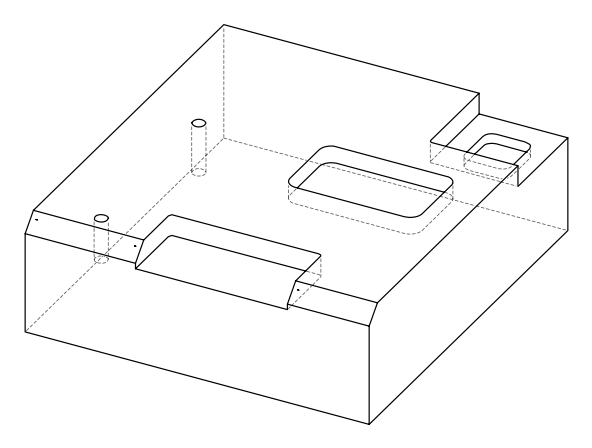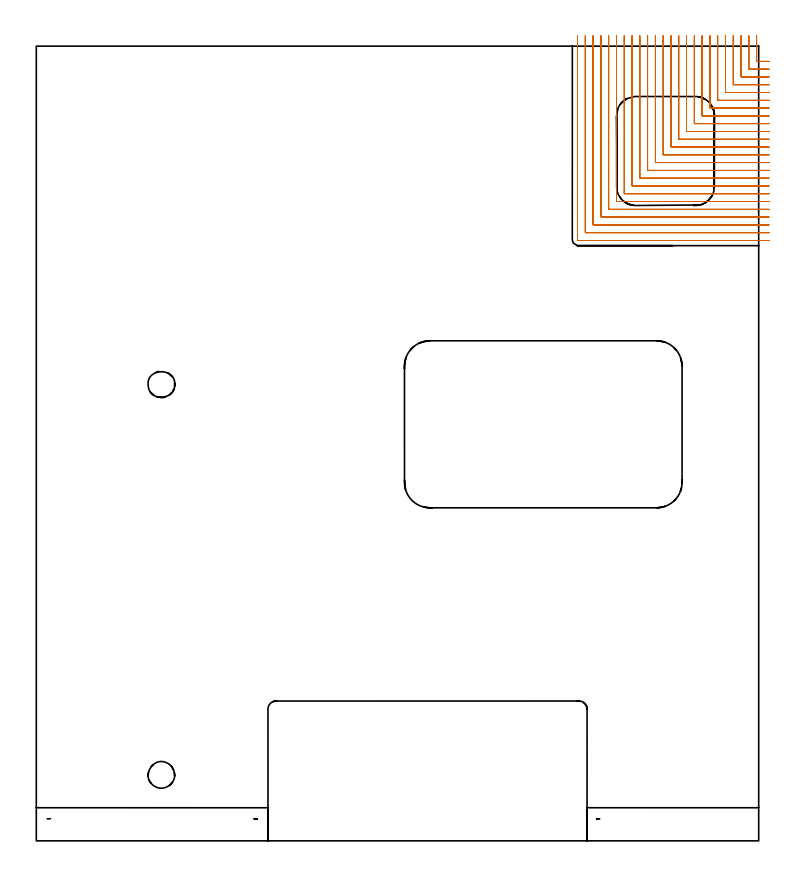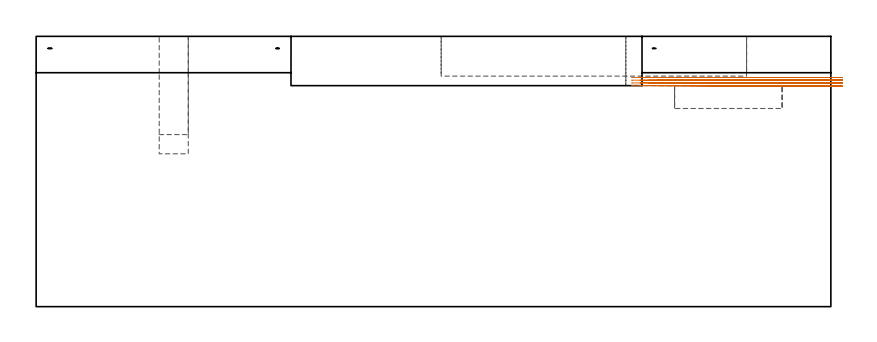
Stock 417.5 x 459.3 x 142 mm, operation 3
(PLAN: 8 operations, 5 tool changes, 275.6 min)
(1 AREA_MILL | FG_CHAMFER_SURFACE | UGT0205_001 | 7.84 min | 25845 mm3)
(2 AREA_MILL_1 | FG_CHAMFER_SURFACE_1 | UGT0205_001 | 5.9 min | 19511 mm3)
(3 MILL_CORNER_NOTCH_RECTANGULAR | CORNER_NOTCH_RECTANGULAR | NXT0201_008 | Follow Part, ap 1.5, ae 75% | 119.43 min | 321577 mm3)
(4 MILL_RECTANGULAR_POCKET | POCKET_RECTANGULAR_STRAIGHT | UGT0201_104 | Follow Part, ap 5, ae 75% | 1.64 min | 41458 mm3)
(5 MILL_RECTANGULAR_POCKET_1 | POCKET_RECTANGULAR_STRAIGHT_1 | UGT0201_006 | Follow Part, ap 7, ae 75% | 4.41 min | 319715 mm3)
(6 MILL_SLOT | SLOT_PARTIAL_RECTANGULAR | NXT0201_009 | Follow Part, ap 2, ae 75% | 134.4 min | 382884 mm3)
(7 MILL_BLIND_HOLE_FROM_SOLID_MATERIAL | STEP1POCKET | NXT0201_011 | Spiral | 0.89 min | 9440 mm3)
(8 MILL_BLIND_HOLE_FROM_SOLID_MATERIAL_1 | STEP1POCKET_1 | NXT0201_011 | Spiral | 1.08 min | 11331 mm3)
(TOOL UGT0205_001 | Chamfer Mill 20 x 3 x 45 deg. | D20 FL50 Z2)
(TOOL NXT0201_008 | ENDMILL 6mm [2P460-0600-NA 1630] | D6 FL26 Z6)
(TOOL UGT0201_104 | End Mill 20 mm | D20 FL22 Z2)
(TOOL UGT0201_006 | End Mill 28 mm | D28 FL25 Z2)
(TOOL NXT0201_009 | ENDMILL 8mm [2P460-0800-NA 1630] | D8 FL26 Z6)
(TOOL NXT0201_011 | ENDMILL 12mm [2P460-1200-NA 1630] | D12 FL38 Z6)
(OP 3 MILL_CORNER_NOTCH_RECTANGULAR, part 2 of 2)
G0 Z152.
X317.3 Y465.3
Z120.417
G1 Y462.3
Y351.797 F500.
G3 X317.597 Y351.5 R0.3
G1 X420.5
X423.5 F250.
G0 Z152.
X312.8 Y465.3
Z120.417
G1 Y462.3
Y347.297 F500.
G3 X313.097 Y347. R0.3
G1 X420.5
X423.5 F250.
G0 Z152.
X416.3 Y465.3
Z118.978
G1 Y462.3
Y450.794 F500.
G3 X416.594 Y450.5 R0.3
G1 X420.5
X423.5 F250.
G0 Z152.
X411.8 Y465.3
Z118.978
G1 Y462.3
Y446.294 F500.
G3 X412.094 Y446. R0.3
G1 X420.5
X423.5 F250.
G0 Z152.
X407.3 Y465.3
Z118.978
G1 Y462.3
Y441.794 F500.
G3 X407.594 Y441.5 R0.3
G1 X420.5
X423.5 F250.
G0 Z152.
X402.8 Y465.3
Z118.978
G1 Y462.3
Y437.294 F500.
G3 X403.094 Y437. R0.3
G1 X420.5
X423.5 F250.
G0 Z152.
X398.3 Y465.3
Z118.978
G1 Y462.3
Y432.794 F500.
G3 X398.594 Y432.5 R0.3
G1 X420.5
X423.5 F250.
G0 Z152.
X393.8 Y465.3
Z118.978
G1 Y462.3
Y428.294 F500.
G3 X394.094 Y428. R0.3
G1 X420.5
X423.5 F250.
G0 Z152.
X389.3 Y465.3
Z118.978
G1 Y462.3
Y423.795 F500.
G3 X389.595 Y423.5 R0.3
G1 X420.5
X423.5 F250.
G0 Z152.
X384.8 Y465.3
Z118.978
G1 Y462.3
Y419.295 F500.
G3 X385.095 Y419. R0.3
G1 X420.5
X423.5 F250.
G0 Z152.
X380.3 Y465.3
Z118.978
G1 Y462.3
Y414.795 F500.
G3 X380.595 Y414.5 R0.3
G1 X420.5
X423.5 F250.
G0 Z152.
X375.8 Y465.3
Z118.978
G1 Y462.3
Y410.295 F500.
G3 X376.095 Y410. R0.3
G1 X420.5
X423.5 F250.
G0 Z152.
X371.3 Y465.3
Z118.978
G1 Y462.3
Y405.795 F500.
G3 X371.595 Y405.5 R0.3
G1 X420.5
X423.5 F250.
G0 Z152.
X366.8 Y465.3
Z118.978
G1 Y462.3
Y401.295 F500.
G3 X367.095 Y401. R0.3
G1 X420.5
X423.5 F250.
G0 Z152.
X362.3 Y465.3
Z118.978
G1 Y462.3
Y396.796 F500.
G3 X362.596 Y396.5 R0.3
G1 X420.5
X423.5 F250.
G0 Z152.
X357.8 Y465.3
Z118.978
G1 Y462.3
Y392.296 F500.
G3 X358.096 Y392. R0.3
G1 X420.5
X423.5 F250.
G0 Z152.
X353.3 Y465.3
Z118.978
G1 Y462.3
Y387.796 F500.
G3 X353.596 Y387.5 R0.3
G1 X420.5
X423.5 F250.
G0 Z152.
X348.8 Y465.3
Z118.978
G1 Y462.3
Y383.296 F500.
G3 X349.096 Y383. R0.3
G1 X420.5
X423.5 F250.
G0 Z152.
X344.3 Y465.3
Z118.978
G1 Y462.3
Y378.796 F500.
G3 X344.596 Y378.5 R0.3
G1 X420.5
X423.5 F250.
G0 Z152.
X339.8 Y465.3
Z118.978
G1 Y462.3
Y374.296 F500.
G3 X340.096 Y374. R0.3
G1 X420.5
X423.5 F250.
G0 Z152.
X335.3 Y465.3
Z118.978
G1 Y462.3
Y369.797 F500.
G3 X335.597 Y369.5 R0.3
G1 X420.5
X423.5 F250.
G0 Z152.
X330.8 Y465.3
Z118.978
G1 Y462.3
Y365.297 F500.
G3 X331.097 Y365. R0.3
G1 X420.5
X423.5 F250.
G0 Z152.
X326.3 Y465.3
Z118.978
G1 Y462.3
Y360.797 F500.
G3 X326.597 Y360.5 R0.3
G1 X420.5
X423.5 F250.
G0 Z152.
X321.8 Y465.3
Z118.978
G1 Y462.3
Y356.297 F500.
G3 X322.097 Y356. R0.3
G1 X420.5
X423.5 F250.
G0 Z152.
X317.3 Y465.3
Z118.978
G1 Y462.3
Y351.797 F500.
G3 X317.597 Y351.5 R0.3
G1 X420.5
X423.5 F250.
G0 Z152.
X312.8 Y465.3
Z118.978
G1 Y462.3
Y347.297 F500.
G3 X313.097 Y347. R0.3
G1 X420.5
X423.5 F250.
G0 Z152.
X416.3 Y465.3
Z117.539
G1 Y462.3
Y450.794 F500.
G3 X416.594 Y450.5 R0.3
G1 X420.5
X423.5 F250.
G0 Z152.
X411.8 Y465.3
Z117.539
G1 Y462.3
Y446.294 F500.
G3 X412.094 Y446. R0.3
G1 X420.5
X423.5 F250.
G0 Z152.
X407.3 Y465.3
Z117.539
G1 Y462.3
Y441.794 F500.
G3 X407.594 Y441.5 R0.3
G1 X420.5
X423.5 F250.
G0 Z152.
X402.8 Y465.3
Z117.539
G1 Y462.3
Y437.294 F500.
G3 X403.094 Y437. R0.3
G1 X420.5
X423.5 F250.
G0 Z152.
X398.3 Y465.3
Z117.539
G1 Y462.3
Y432.794 F500.
G3 X398.594 Y432.5 R0.3
G1 X420.5
X423.5 F250.
G0 Z152.
X393.8 Y465.3
Z117.539
G1 Y462.3
Y428.294 F500.
G3 X394.094 Y428. R0.3
G1 X420.5
X423.5 F250.
G0 Z152.
X389.3 Y465.3
Z117.539
G1 Y462.3
Y423.795 F500.
G3 X389.595 Y423.5 R0.3
G1 X420.5
X423.5 F250.
G0 Z152.
X384.8 Y465.3
Z117.539
G1 Y462.3
Y419.295 F500.
G3 X385.095 Y419. R0.3
G1 X420.5
X423.5 F250.
G0 Z152.
X380.3 Y465.3
Z117.539
G1 Y462.3
Y414.795 F500.
G3 X380.595 Y414.5 R0.3
G1 X420.5
X423.5 F250.
G0 Z152.
X375.8 Y465.3
Z117.539
G1 Y462.3
Y410.295 F500.
G3 X376.095 Y410. R0.3
G1 X420.5
X423.5 F250.
G0 Z152.
X371.3 Y465.3
Z117.539
G1 Y462.3
Y405.795 F500.
G3 X371.595 Y405.5 R0.3
G1 X420.5
X423.5 F250.
G0 Z152.
X366.8 Y465.3
Z117.539
G1 Y462.3
Y401.295 F500.
G3 X367.095 Y401. R0.3
G1 X420.5
X423.5 F250.
G0 Z152.
X362.3 Y465.3
Z117.539
G1 Y462.3
Y396.796 F500.
G3 X362.596 Y396.5 R0.3
G1 X420.5
X423.5 F250.
G0 Z152.
X357.8 Y465.3
Z117.539
G1 Y462.3
Y392.296 F500.
G3 X358.096 Y392. R0.3
G1 X420.5
X423.5 F250.
G0 Z152.
X353.3 Y465.3
Z117.539
G1 Y462.3
Y387.796 F500.
G3 X353.596 Y387.5 R0.3
G1 X420.5
X423.5 F250.
G0 Z152.
X348.8 Y465.3
Z117.539
G1 Y462.3
Y383.296 F500.
G3 X349.096 Y383. R0.3
G1 X420.5
X423.5 F250.
G0 Z152.
X344.3 Y465.3
Z117.539
G1 Y462.3
Y378.796 F500.
G3 X344.596 Y378.5 R0.3
G1 X420.5
X423.5 F250.
G0 Z152.
X339.8 Y465.3
Z117.539
G1 Y462.3
Y374.296 F500.
G3 X340.096 Y374. R0.3
G1 X420.5
X423.5 F250.
G0 Z152.
X335.3 Y465.3
Z117.539
G1 Y462.3
Y369.797 F500.
G3 X335.597 Y369.5 R0.3
G1 X420.5
X423.5 F250.
G0 Z152.
X330.8 Y465.3
Z117.539
G1 Y462.3
Y365.297 F500.
G3 X331.097 Y365. R0.3
G1 X420.5
X423.5 F250.
G0 Z152.
X326.3 Y465.3
Z117.539
G1 Y462.3
Y360.797 F500.
G3 X326.597 Y360.5 R0.3
G1 X420.5
X423.5 F250.
G0 Z152.
X321.8 Y465.3
Z117.539
G1 Y462.3
Y356.297 F500.
G3 X322.097 Y356. R0.3
G1 X420.5
X423.5 F250.
G0 Z152.
X317.3 Y465.3
Z117.539
G1 Y462.3
Y351.797 F500.
G3 X317.597 Y351.5 R0.3
G1 X420.5
X423.5 F250.
G0 Z152.
X312.8 Y465.3
Z117.539
G1 Y462.3
Y347.297 F500.
G3 X313.097 Y347. R0.3
G1 X420.5
X423.5 F250.
G0 Z152.
X416.3 Y465.3
Z116.1
G1 Y462.3
Y450.794 F500.
G3 X416.594 Y450.5 R0.3
G1 X420.5
X423.5 F250.
G0 Z152.
X411.8 Y465.3
Z116.1
G1 Y462.3
Y446.294 F500.
G3 X412.094 Y446. R0.3
G1 X420.5
X423.5 F250.
G0 Z152.
X407.3 Y465.3
Z116.1
G1 Y462.3
Y441.794 F500.
G3 X407.594 Y441.5 R0.3
G1 X420.5
X423.5 F250.
G0 Z152.
X402.8 Y465.3
Z116.1
G1 Y462.3
Y437.294 F500.
G3 X403.094 Y437. R0.3
G1 X420.5
X423.5 F250.
G0 Z152.
X398.3 Y465.3
Z116.1
G1 Y462.3
Y432.794 F500.
G3 X398.594 Y432.5 R0.3
G1 X420.5
X423.5 F250.
G0 Z152.
X393.8 Y465.3
Z116.1
G1 Y462.3
Y428.294 F500.
G3 X394.094 Y428. R0.3
G1 X420.5
X423.5 F250.
G0 Z152.
X389.3 Y465.3
Z116.1
G1 Y462.3
Y423.795 F500.
G3 X389.595 Y423.5 R0.3
G1 X420.5
X423.5 F250.
G0 Z152.
X384.8 Y465.3
Z116.1
G1 Y462.3
Y419.295 F500.
G3 X385.095 Y419. R0.3
G1 X420.5
X423.5 F250.
G0 Z152.
X380.3 Y465.3
Z116.1
G1 Y462.3
Y414.795 F500.
G3 X380.595 Y414.5 R0.3
G1 X420.5
X423.5 F250.
G0 Z152.
X375.8 Y465.3
Z116.1
G1 Y462.3
Y410.295 F500.
G3 X376.095 Y410. R0.3
G1 X420.5
X423.5 F250.
G0 Z152.
X371.3 Y465.3
Z116.1
G1 Y462.3
Y405.795 F500.
G3 X371.595 Y405.5 R0.3
G1 X420.5
X423.5 F250.
G0 Z152.
X366.8 Y465.3
Z116.1
G1 Y462.3
Y401.295 F500.
G3 X367.095 Y401. R0.3
G1 X420.5
X423.5 F250.
G0 Z152.
X362.3 Y465.3
Z116.1
G1 Y462.3
Y396.796 F500.
G3 X362.596 Y396.5 R0.3
G1 X420.5
X423.5 F250.
G0 Z152.
X357.8 Y465.3
Z116.1
G1 Y462.3
Y392.296 F500.
G3 X358.096 Y392. R0.3
G1 X420.5
X423.5 F250.
G0 Z152.
X353.3 Y465.3
Z116.1
G1 Y462.3
Y387.796 F500.
G3 X353.596 Y387.5 R0.3
G1 X420.5
X423.5 F250.
G0 Z152.
X348.8 Y465.3
Z116.1
G1 Y462.3
Y383.296 F500.
G3 X349.096 Y383. R0.3
G1 X420.5
X423.5 F250.
G0 Z152.
X344.3 Y465.3
Z116.1
G1 Y462.3
Y378.796 F500.
G3 X344.596 Y378.5 R0.3
G1 X420.5
X423.5 F250.
G0 Z152.
X339.8 Y465.3
Z116.1
G1 Y462.3
Y374.296 F500.
G3 X340.096 Y374. R0.3
G1 X420.5
X423.5 F250.
G0 Z152.
X335.3 Y465.3
Z116.1
G1 Y462.3
Y369.797 F500.
G3 X335.597 Y369.5 R0.3
G1 X420.5
X423.5 F250.
G0 Z152.
X330.8 Y465.3
Z116.1
G1 Y462.3
Y365.297 F500.
G3 X331.097 Y365. R0.3
G1 X420.5
X423.5 F250.
G0 Z152.
X326.3 Y465.3
Z116.1
G1 Y462.3
Y360.797 F500.
G3 X326.597 Y360.5 R0.3
G1 X420.5
X423.5 F250.
G0 Z152.
X321.8 Y465.3
Z116.1
G1 Y462.3
Y356.297 F500.
G3 X322.097 Y356. R0.3
G1 X420.5
X423.5 F250.
G0 Z152.
X317.3 Y465.3
Z116.1
G1 Y462.3
Y351.797 F500.
G3 X317.597 Y351.5 R0.3
G1 X420.5
X423.5 F250.
G0 Z152.
X312.8 Y465.3
Z116.1
G1 Y462.3
Y347.297 F500.
G3 X313.097 Y347. R0.3
G1 X420.5
X423.5 F250.
G0 Z152.
M5
M2
